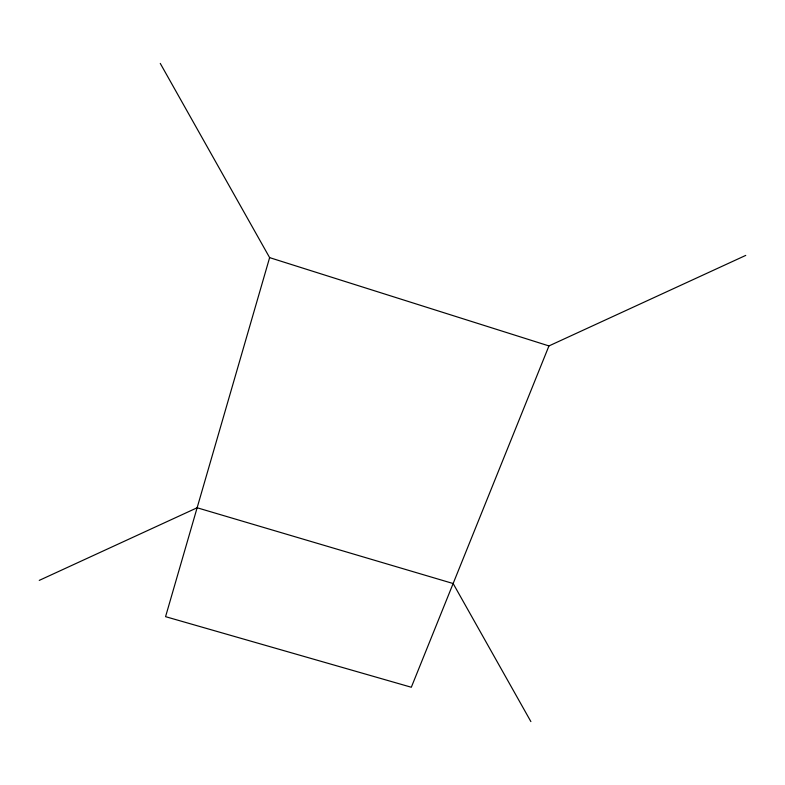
<?xml version="1.0" encoding="UTF-8"?>
<svg xmlns="http://www.w3.org/2000/svg" width="785" height="785" viewBox="0 0 785 785"><rect width="100%" height="100%" fill="white"/><g stroke="black" fill="none" stroke-linecap="round" stroke-linejoin="round"><path stroke-width="1.18" d="M160.268 63.408L269.628 257.627L165.566 616.667L411.32 687.248L548.951 345.93L745.75 255.4M39.25 580.39L197.133 507.767L453.141 583.53L530.886 721.592M269.628 257.627L548.951 345.93"/></g></svg>
